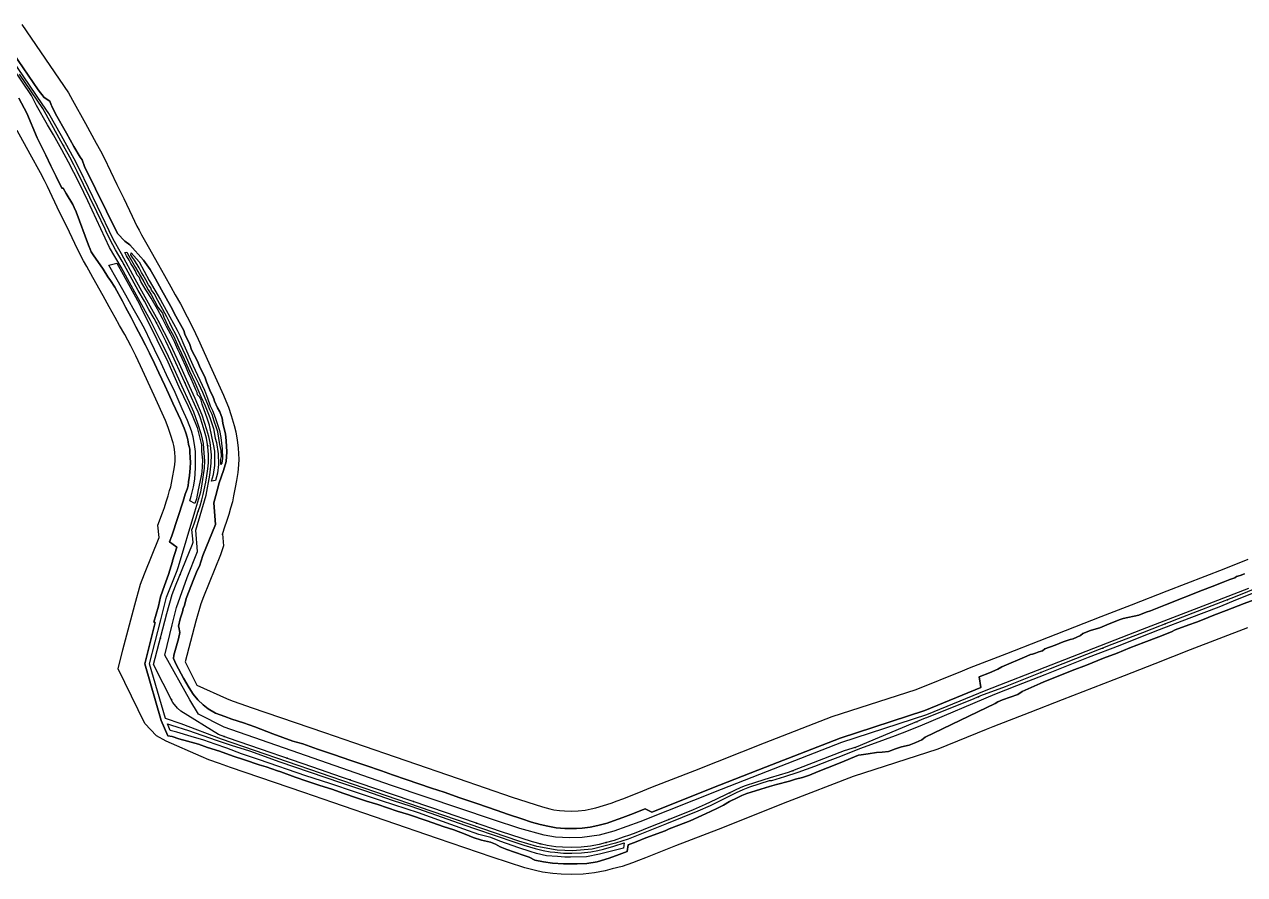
# Model space of a CAD drawing. Header units: inches. Extents: x 91426 to 118597, y 433843 to 446922.
# Drawn here: x 95385 to 97213, y 435421 to 436695 of the extents above; entities that cross this region are included whole.
import ezdxf

# ---------------------------------------------------------------- set-up
doc = ezdxf.new("R2010")
doc.units = ezdxf.units.IN
doc.header["$MEASUREMENT"] = 0
for name, color, linetype, true_color in [('As_waterkering_PWK', 7, 'Continuous', 0x8b0648), ('Beschermingszone_PWK', 7, 'Continuous', 0xde06d3), ('Kernzone_PWK', 7, 'Continuous', 0x33065f), ('Kruinlijnen_PWK', 7, 'Continuous', 0xda0676), ('Leggerbermen_PWK', 7, 'Continuous', 0xd60719), ('Referentiepunten_PWK', 7, 'Continuous', 0x7e0730)]:
    doc.layers.add(name, color=color, linetype=linetype, true_color=true_color)

msp = doc.modelspace()

# ---------------------------------------------------------------- linework, layer by layer
at = {"layer": 'As_waterkering_PWK'}
for points in [[(95506.642, 436385.5329), (95505.4088, 436388.1291), (95492.9734, 436414.0584), (95482.39, 436435.3574), (95463.8692, 436474.5158), (95458.7098, 436484.1731), (95452.6244, 436495.8148), (95436.8816, 436524.5221), (95417.3024, 436559.7118), (95412.4076, 436568.7076), (95377.3374, 436620.0747)], [(95635.9145, 435938.6884), (95638.7591, 435946.2741), (95641.8018, 435955.2699), (95644.5799, 435964.0012), (95647.7549, 435973.6585), (95650.2685, 435982.3898), (95652.5175, 435990.195), (95653.9727, 435997.3388), (95656.3539, 436009.1128), (95657.9414, 436018.5055), (95659.5289, 436028.9565), (95660.3227, 436037.8201), (95660.5873, 436043.3764), (95660.3227, 436049.1972), (95659.9258, 436057.0024), (95658.9998, 436065.4691), (95657.4123, 436074.5973), (95655.5602, 436081.6087), (95651.3268, 436095.2348), (95647.8872, 436106.0827), (95644.8445, 436113.888), (95641.6695, 436121.2963), (95624.4716, 436159.2641), (95603.9663, 436204.3756), (95596.4257, 436220.383), (95588.3559, 436236.1257), (95578.8309, 436254.2497), (95571.0256, 436267.7435), (95564.5433, 436279.9143), (95555.2829, 436296.3185), (95546.1547, 436312.4582), (95530.9412, 436340.1072), (95521.2839, 436357.1728), (95516.9182, 436364.5812), (95512.9495, 436372.2541), (95506.642, 436385.5329)], [(95577.977, 435735.693), (95580.6829, 435745.3226), (95598.1455, 435812.2624), (95606.083, 435840.4405), (95610.9778, 435853.5374), (95636.2456, 435915.8469), (95637.3039, 435919.0219), (95635.5841, 435937.8074), (95635.9145, 435938.6884)], [(97235.7873, 435852.0822), (97198.8778, 435837.2655), (97113.285, 435804.3248), (97059.9713, 435783.2904), (97014.1983, 435765.5633), (96921.3294, 435729.3153), (96854.188, 435702.293), (96817.3479, 435688.7017), (96807.0291, 435684.4684), (96736.253, 435655.761), (96734.085, 435655.0648), (96630.898, 435611.9505), (96612.9587, 435606.1897), (96528.876, 435573.7957), (96502.0207, 435565.7259), (96479.7957, 435558.8467), (96464.3175, 435553.9519), (96457.8352, 435551.5707), (96438.256, 435541.9134), (96420.3966, 435533.1821), (96404.5216, 435525.7738), (96386.7945, 435517.8362), (96345.6221, 435501.5274), (96322.7936, 435492.5543), (96300.8423, 435483.6408), (96291.147, 435480.1397), (96281.961, 435476.8114), (96268.2032, 435472.0439), (96254.9293, 435468.5222), (96245.8379, 435466.0427), (96232.8376, 435463.6662), (96218.6773, 435462.0003), (96204.5659, 435461.4415), (96191.0973, 435461.9912), (96180.6887, 435462.6851), (96168.1079, 435464.5024), (96159.5339, 435466.3296), (96145.693, 435469.8926), (96098.0987, 435485.3575), (96016.9358, 435513.4268), (95859.7741, 435567.137), (95816.5147, 435582.086), (95706.5525, 435619.6664), (95690.3223, 435625.3868), (95675.6035, 435630.9075), (95619.1799, 435665.9475), (95613.9554, 435670.1982), (95607.0763, 435678.5326), (95577.977, 435735.693)]]:
    msp.add_lwpolyline(points, dxfattribs=at)
at = {"layer": 'Beschermingszone_PWK'}
for points in [[(95380.8117, 436694.7937), (95450.8509, 436592.2077), (95456.7286, 436581.4056), (95476.2718, 436546.2806), (95492.2966, 436517.0588), (95498.4961, 436505.1991), (95504.0783, 436494.7503), (95522.8831, 436454.9915), (95533.4124, 436433.8013), (95546.0202, 436407.5127), (95553.2697, 436392.2506), (95556.3177, 436386.3578), (95560.2535, 436379.6789), (95570.2374, 436362.036), (95585.4536, 436334.3823), (95594.4611, 436318.456), (95604.0017, 436301.5555), (95610.3731, 436289.593), (95618.2404, 436275.9917), (95628.2965, 436256.8573), (95636.8142, 436240.2408), (95644.8061, 436223.2756), (95665.4503, 436177.8583), (95682.85, 436139.445), (95686.5002, 436130.928), (95690.3427, 436121.0711), (95694.2618, 436108.7109), (95698.8209, 436094.0363), (95701.4148, 436084.2165), (95703.5782, 436071.7769), (95704.8013, 436060.5944), (95705.2708, 436051.3615), (95705.6359, 436043.3277), (95705.2271, 436034.7417), (95704.2262, 436023.5656), (95702.3747, 436011.3764), (95700.6042, 436000.9007), (95698.0734, 435988.3874), (95696.2543, 435979.4573), (95693.5108, 435969.9357), (95690.7663, 435960.4022), (95687.3962, 435950.1516), (95684.56, 435941.2376), (95681.3867, 435931.8559), (95680.8939, 435930.4735), (95681.3358, 435931.6519), (95682.976, 435913.7358), (95678.4843, 435900.2607), (95652.9127, 435837.202), (95648.8901, 435826.4388), (95641.5781, 435800.4812), (95625.6748, 435739.5186), (95642.9068, 435704.6593), (95687.3794, 435684.9978), (95695.9196, 435681.3539), (95708.7128, 435676.691), (95724.4236, 435671.1536), (95834.2274, 435633.6274), (95877.4867, 435618.6784), (96034.6547, 435564.9661), (96115.4278, 435537.0316), (96160.9221, 435522.2491), (96172.0126, 435519.3941), (96177.694, 435518.1833), (96186.4055, 435516.925), (96194.0218, 435516.4173), (96204.5989, 435515.9855), (96214.4086, 435516.374), (96224.7454, 435517.5901), (96233.7459, 435519.2354), (96240.7713, 435521.1514), (96252.2709, 435524.2023), (96263.7549, 435528.1819), (96272.609, 435531.3899), (96281.3273, 435534.5382), (96302.5723, 435543.1649), (96325.7336, 435552.2688), (96389.3417, 435577.1302), (96493.3589, 435618.1548), (96594.7338, 435657.5784), (96720.8952, 435698.0926), (96790.0321, 435726.135), (96800.6825, 435730.5044), (96856.6616, 435752.178), (96904.891, 435771.2055), (96997.8915, 435807.5048), (97043.5877, 435825.2022), (97096.9456, 435846.2541), (97182.4135, 435879.1467), (97218.2613, 435893.5372)], [(97212.911, 435871.6145), (97212.5539, 435871.4128), (97206.3319, 435868.9728), (97201.0007, 435867.3878), (97198.0516, 435865.5622), (97190.9846, 435862.8346), (97180.5349, 435858.9986), (97164.3357, 435852.7579), (97149.6273, 435846.9276), (97094.3314, 435824.968), (97071.7692, 435816.048), (97065.626, 435814.1783), (97054.5959, 435809.5068), (97030.9305, 435804.6422), (97026.4529, 435803.0534), (97009.8993, 435796.7791), (96996.1385, 435790.8816), (96993.8713, 435790.1656), (96981.8024, 435786.4108), (96970.3216, 435781.9057), (96967.242, 435779.094), (96955.8441, 435774.365), (96951.6685, 435773.0996), (96941.2812, 435769.7271), (96928.8854, 435764.7955), (96913.4423, 435759.0914), (96910.2224, 435756.3866), (96904.4428, 435754.5371), (96899.4466, 435752.6964), (96895.1542, 435751.3849), (96892.1802, 435750.9153), (96886.6513, 435748.0344), (96849.376, 435732.0555), (96843.1133, 435728.906), (96830.485, 435723.3079), (96815.3702, 435717.3285), (96817.4279, 435701.0124), (96733.7417, 435666.9917), (96606.6533, 435625.3341), (96495.2171, 435581.7402), (96426.2761, 435554.8784), (96324.9017, 435514.6139), (96314.4877, 435519.3428), (96293.3857, 435510.902), (96281.2803, 435506.4282), (96267.3522, 435501.3037), (96257.8133, 435498.21), (96243.8824, 435494.6948), (96232.3951, 435492.1133), (96220.5543, 435490.5689), (96211.9239, 435489.8074), (96204.3389, 435489.936), (96194.3521, 435489.936), (96181.1716, 435491.2156), (96168.9891, 435493.4188), (96157.4292, 435495.7568), (96144.6271, 435499.2483), (96129.6966, 435504.2252), (96110.0053, 435510.9651), (96091.479, 435517.317), (96063.8414, 435526.7058), (96037.2607, 435535.9628), (96013.4214, 435544.174), (95994.5051, 435550.5236), (95975.7293, 435557.0025), (95956.6635, 435563.4902), (95935.9134, 435570.4951), (95919.6523, 435576.1799), (95896.0823, 435584.2572), (95873.4586, 435591.9307), (95847.5169, 435600.7986), (95823.7412, 435608.7238), (95801.5713, 435616.689), (95786.8911, 435621.0534), (95757.0324, 435631.8394), (95729.7765, 435642.1595), (95712.6788, 435648.3041), (95695.1432, 435653.578), (95684.7508, 435657.605), (95670.9295, 435663.0302), (95660.089, 435669.1358), (95652.2367, 435675.4924), (95644.3705, 435682.9779), (95637.2517, 435691.3455), (95631.3993, 435700.8874), (95623.0033, 435715.318), (95611.9784, 435735.793), (95607.7621, 435744.4535), (95608.3494, 435749.7389), (95615.2782, 435773.9247), (95617.5436, 435783.5901), (95615.8322, 435791.7636), (95615.5546, 435793.0892), (95617.8013, 435804.1497), (95621.3757, 435814.4757), (95622.4004, 435819.5995), (95624.2173, 435823.882), (95626.7442, 435834.5218), (95638.3917, 435863.8369), (95643.3342, 435876.5832), (95646.7202, 435883.2198), (95649.2202, 435891.2751), (95651.7963, 435899.2611), (95670.8132, 435945.3002), (95668.278, 435978.1239), (95671.4796, 435989.0834), (95676.4333, 436007.8281), (95682.7545, 436026.1581), (95686.6781, 436039.7613), (95688.0223, 436054.1777), (95687.1105, 436070.7724), (95685.8109, 436081.1693), (95683.2444, 436090.6675), (95681.7544, 436097.1242), (95681.0627, 436104.7322), (95677.5057, 436114.2178), (95673.9796, 436120.3206), (95669.5134, 436130.1213), (95668.6614, 436133.6226), (95666.6583, 436138.7072), (95663.3129, 436144.1985), (95657.4226, 436159.3082), (95654.8307, 436166.8112), (95648.0125, 436180.3139), (95643.9312, 436190.0838), (95639.2962, 436198.7414), (95635.0765, 436207.1806), (95632.445, 436215.0754), (95624.8931, 436230.8817), (95623.2637, 436236.313), (95611.584, 436257.5162), (95604.1518, 436272.2034), (95589.8443, 436296.9326), (95581.0375, 436313.6655), (95573.0989, 436327.7384), (95562.9011, 436341.7604), (95542.4567, 436364.5568), (95535.0116, 436370.052), (95524.2205, 436381.6542), (95474.4455, 436481.7282), (95471.3035, 436491.6731), (95468.3074, 436495.9305), (95458.7776, 436511.9877), (95447.687, 436531.6601), (95430.9667, 436561.0195), (95425.6482, 436572.0819), (95424.5456, 436574.3902), (95422.7962, 436579.5985), (95414.2541, 436585.1003), (95405.3546, 436596.7734), (95360.2159, 436662.8873)], [(95376.0283, 436584.1028), (95388.0688, 436561.9815), (95403.9043, 436524.7681), (95408.713, 436515.017), (95416.513, 436498.6237), (95424.0644, 436483.1236), (95432.0172, 436466.8203), (95440.6948, 436449.6229), (95442.8004, 436449.6229), (95447.2305, 436441.5682), (95456.9128, 436425.0822), (95458.9451, 436420.5093), (95462.1806, 436413.7795), (95480.4945, 436363.9115), (95483.0029, 436357.9753), (95484.8597, 436354.1189), (95487.4527, 436349.6532), (95502.6774, 436328.2063), (95509.5802, 436316.5247), (95513.7164, 436310.9206), (95519.8807, 436301.0321), (95531.3135, 436279.8747), (95536.0821, 436270.9999), (95544.5409, 436255.5362), (95551.786, 436241.8365), (95559.5795, 436226.6457), (95566.0652, 436214.0712), (95572.1164, 436202.3635), (95579.49, 436186.958), (95586.2134, 436172.8521), (95594.9412, 436153.5451), (95600.6267, 436141.5131), (95606.9798, 436127.3509), (95610.9736, 436118.964), (95619.1263, 436101.8696), (95621.1803, 436096.9911), (95624.0404, 436089.8412), (95626.4847, 436083.0227), (95628.5182, 436076.4139), (95629.4511, 436072.4489), (95629.7123, 436069.1843), (95630.4959, 436065.5793), (95631.5625, 436062.2466), (95632.4638, 436058.3032), (95632.5833, 436054.119), (95632.9835, 436045.5824), (95633.3659, 436038.8268), (95632.8579, 436029.6831), (95631.8157, 436018.87), (95630.6418, 436009.3489), (95629.7699, 436003.6187), (95628.3335, 435998.352), (95625.4531, 435991.151), (95622.2184, 435980.6379), (95614.5636, 435955.826), (95605.4748, 435928.6913), (95602.1008, 435919.413), (95613.1334, 435911.2946), (95606.5371, 435890.9708), (95606.6742, 435890.0106), (95600.5748, 435870.343), (95594.3697, 435854.2362), (95588.722, 435836.8897), (95585.2521, 435823.2769), (95578.7098, 435799.2341), (95580.635, 435798.6263), (95564.9352, 435736.6903), (95589.7256, 435651.5626), (95599.3493, 435628.8021), (95605.9786, 435627.6881), (95616.1401, 435624.4724), (95629.1979, 435620.6084), (95645.4923, 435616.1406), (95659.1492, 435611.4132), (95676.8716, 435605.7261), (95697.3283, 435598.5992), (95714.3106, 435592.7616), (95736.3847, 435585.5808), (95746.7399, 435582.5661), (95763.6168, 435576.3203), (95768.7512, 435575.0038), (95790.3926, 435566.7407), (95807.8195, 435560.7543), (95827.2086, 435554.247), (95845.1577, 435548.704), (95862.9744, 435542.3691), (95882.3362, 435536.0036), (95897.0895, 435531.0859), (95913.9969, 435526.0665), (95943.0789, 435516.0199), (95959.9161, 435510.8495), (95987.9788, 435501.627), (96011.7987, 435493.0254), (96028.0415, 435487.7431), (96044.794, 435481.461), (96057.1275, 435476.3666), (96069.5565, 435472.6789), (96082.9578, 435469.5563), (96090.2666, 435466.6328), (96097.4852, 435462.6953), (96107.3779, 435458.4359), (96118.7972, 435454.4056), (96133.4024, 435449.3602), (96141.0974, 435446.8372), (96149.3115, 435442.4564), (96162.391, 435439.8974), (96175.6766, 435438.2706), (96192.5172, 435437.1928), (96212.6124, 435437.1928), (96227.438, 435437.7368), (96242.6111, 435440.2197), (96260.9057, 435445.6404), (96275.5179, 435450.8685), (96287.8723, 435455.6573), (96289.2047, 435465.4061), (96301.4, 435470.0838), (96315.7932, 435475.8938), (96344.4924, 435486.5232), (96350.4755, 435489.3153), (96375.7101, 435499.0411), (96382.0569, 435501.4719), (96399.5551, 435509.3527), (96412.8519, 435515.6022), (96422.934, 435520.5106), (96432.0926, 435524.9551), (96441.2767, 435530.2793), (96452.3373, 435536.0048), (96459.6177, 435539.4534), (96466.9803, 435542.2461), (96480.0142, 435546.417), (96487.8194, 435548.666), (96501.0047, 435552.8852), (96511.7506, 435555.7682), (96531.1774, 435561.0907), (96540.2224, 435563.9746), (96550.3366, 435566.3701), (96561.0093, 435570.0645), (96573.9247, 435575.2573), (96587.9521, 435580.6829), (96606.6541, 435588.2433), (96634.4782, 435599.685), (96638.3757, 435600.3728), (96649.0549, 435601.9549), (96661.1085, 435603.899), (96669.5962, 435604.2908), (96679.5183, 435605.4412), (96690.0574, 435609.4627), (96698.8307, 435612.3871), (96710.4724, 435614.9295), (96720.414, 435618.8502), (96729.1075, 435623.0568), (96734.3988, 435626.6283), (96839.3917, 435677.4058), (96843.3448, 435679.9562), (96850.0728, 435682.6473), (96873.2552, 435690.7815), (96879.7509, 435695.3827), (96906.6965, 435707.0242), (96911.9235, 435709.7684), (96936.2761, 435719.4571), (96954.7713, 435726.723), (96976.0721, 435734.9258), (97001.6136, 435744.9836), (97021.9907, 435752.9227), (97041.0336, 435760.4606), (97061.925, 435768.5262), (97084.2652, 435777.2507), (97103.527, 435784.5245), (97109.0798, 435787.6975), (97129.4194, 435795.341), (97140.791, 435799.3079), (97149.7752, 435802.6602), (97166.9841, 435809.6762), (97185.4615, 435816.6711), (97212.1805, 435826.9884), (97232.63, 435834.6901)], [(97217.1715, 435790.7309), (97131.4398, 435757.7368), (97078.1754, 435736.7218), (97032.3169, 435718.9616), (96939.5942, 435682.7707), (96891.2442, 435663.6956), (96835.8651, 435642.2543), (96825.9148, 435638.1721), (96753.3171, 435608.726), (96626.5019, 435568.0018), (96528.0029, 435529.6966), (96424.061, 435488.7018), (96360.4016, 435463.8203), (96337.8205, 435454.9445), (96315.3443, 435445.8178), (96304.9229, 435442.0545), (96295.4903, 435438.6369), (96280.0428, 435433.2838), (96265.4503, 435429.4124), (96254.8237, 435426.5142), (96238.8509, 435423.5944), (96221.8494, 435421.5942), (96204.5414, 435420.9088), (96188.9241, 435421.5462), (96176.4404, 435422.3785), (96160.9843, 435424.611), (96150.2608, 435426.8964), (96134.376, 435430.9855), (96085.2212, 435446.9574), (96003.7686, 435475.127), (95846.6115, 435528.8355), (95803.352, 435543.7845), (95693.272, 435581.4051), (95676.6559, 435587.2616), (95660.9873, 435592.9726), (95649.5302, 435597.861), (95597.0235, 435621.0745), (95582.7012, 435628.9176), (95565.251, 435647.3746), (95524.8335, 435729.1366), (95532.2926, 435757.9073), (95549.887, 435825.3526), (95558.5195, 435855.998), (95564.3834, 435871.688), (95586.4471, 435926.0964), (95584.7489, 435944.6468), (95591.6563, 435963.0667), (95594.2928, 435970.8614), (95597.0063, 435979.3897), (95599.9646, 435988.3878), (95602.2215, 435996.2277), (95603.921, 436002.1258), (95604.9719, 436007.2847), (95607.187, 436018.2372), (95608.5711, 436026.4267), (95609.8653, 436034.9465), (95610.4289, 436041.2406), (95610.5332, 436043.4304), (95610.3804, 436046.7925), (95610.0641, 436053.0114), (95609.4682, 436058.4604), (95608.5205, 436063.9092), (95607.4927, 436067.8003), (95603.6213, 436080.2613), (95600.7145, 436089.429), (95598.5605, 436094.9546), (95595.9134, 436101.1311), (95578.9397, 436138.6038), (95558.5888, 436183.3757), (95551.5495, 436198.3188), (95543.9774, 436213.0906), (95535.0424, 436230.0919), (95527.3063, 436243.4662), (95520.7007, 436255.8686), (95511.7515, 436271.7214), (95502.4893, 436288.098), (95487.2786, 436315.7418), (95477.9843, 436332.166), (95473.141, 436340.3849), (95468.1492, 436350.0357), (95460.2851, 436366.5918), (95448.0411, 436392.1218), (95437.3977, 436413.5416), (95419.1924, 436452.0329), (95414.5028, 436460.8109), (95408.544, 436472.2103), (95393.1147, 436500.3461), (95373.4955, 436535.6075)]]:
    msp.add_lwpolyline(points, dxfattribs=at)
at = {"layer": 'Kernzone_PWK'}
for points in [[(95360.2159, 436662.8873), (95405.3546, 436596.7734), (95414.2541, 436585.1003), (95422.7962, 436579.5985), (95424.5456, 436574.3902), (95425.6482, 436572.0819), (95430.9667, 436561.0195), (95447.687, 436531.6601), (95458.7776, 436511.9877), (95468.3074, 436495.9305), (95471.3035, 436491.6731), (95474.4455, 436481.7282), (95524.2205, 436381.6542), (95535.0116, 436370.052), (95542.4567, 436364.5568), (95562.9011, 436341.7604), (95573.0989, 436327.7384), (95581.0375, 436313.6655), (95589.8443, 436296.9326), (95604.1518, 436272.2034), (95611.584, 436257.5162), (95623.2637, 436236.313), (95624.8931, 436230.8817), (95632.445, 436215.0754), (95635.0765, 436207.1806), (95639.2962, 436198.7414), (95643.9312, 436190.0838), (95648.0125, 436180.3139), (95654.8307, 436166.8112), (95657.4226, 436159.3082), (95663.3129, 436144.1985), (95666.6583, 436138.7072), (95668.6614, 436133.6226), (95669.5134, 436130.1213), (95673.9796, 436120.3206), (95677.5057, 436114.2178), (95681.0627, 436104.7322), (95681.7544, 436097.1242), (95683.2444, 436090.6675), (95685.8109, 436081.1693), (95687.1105, 436070.7724), (95688.0223, 436054.1777), (95686.6781, 436039.7613), (95682.7545, 436026.1581), (95676.4333, 436007.8281), (95671.4796, 435989.0834), (95668.278, 435978.1239), (95670.8132, 435945.3002), (95651.7963, 435899.2611), (95649.2202, 435891.2751), (95646.7202, 435883.2198), (95643.3342, 435876.5832), (95638.3917, 435863.8369), (95626.7442, 435834.5218), (95624.2173, 435823.882), (95622.4004, 435819.5995), (95621.3757, 435814.4757), (95617.8013, 435804.1497), (95615.5546, 435793.0892), (95615.8322, 435791.7636), (95617.5436, 435783.5901), (95615.2782, 435773.9247), (95608.3494, 435749.7389), (95607.7621, 435744.4535), (95611.9784, 435735.793), (95623.0033, 435715.318), (95631.3993, 435700.8874), (95637.2517, 435691.3455), (95644.3705, 435682.9779), (95652.2367, 435675.4924), (95660.089, 435669.1358), (95670.9295, 435663.0302), (95684.7508, 435657.605), (95695.1432, 435653.578), (95712.6788, 435648.3041), (95729.7765, 435642.1595), (95757.0324, 435631.8394), (95786.8911, 435621.0534), (95801.5713, 435616.689), (95823.7412, 435608.7238), (95847.5169, 435600.7986), (95873.4586, 435591.9307), (95896.0823, 435584.2572), (95919.6523, 435576.1799), (95935.9134, 435570.4951), (95956.6635, 435563.4902), (95975.7293, 435557.0025), (95994.5051, 435550.5236), (96013.4214, 435544.174), (96037.2607, 435535.9628), (96063.8414, 435526.7058), (96091.479, 435517.317), (96110.0053, 435510.9651), (96129.6966, 435504.2252), (96144.6271, 435499.2483), (96157.4292, 435495.7568), (96168.9891, 435493.4188), (96181.1716, 435491.2156), (96194.3521, 435489.936), (96204.3389, 435489.936), (96211.9239, 435489.8074), (96220.5543, 435490.5689), (96232.3951, 435492.1133), (96243.8824, 435494.6948), (96257.8133, 435498.21), (96267.3522, 435501.3037), (96281.2803, 435506.4282), (96293.3857, 435510.902), (96314.4877, 435519.3428), (96324.9017, 435514.6139), (96426.2761, 435554.8784), (96495.2171, 435581.7402), (96606.6533, 435625.3341), (96733.7417, 435666.9917), (96817.4279, 435701.0124), (96815.3702, 435717.3285), (96830.485, 435723.3079), (96843.1133, 435728.906), (96849.376, 435732.0555), (96886.6513, 435748.0344), (96892.1802, 435750.9153), (96895.1542, 435751.3849), (96899.4466, 435752.6964), (96904.4428, 435754.5371), (96910.2224, 435756.3866), (96913.4423, 435759.0914), (96928.8854, 435764.7955), (96941.2812, 435769.7271), (96951.6685, 435773.0996), (96955.8441, 435774.365), (96967.242, 435779.094), (96970.3216, 435781.9057), (96981.8024, 435786.4108), (96993.8713, 435790.1656), (96996.1385, 435790.8816), (97009.8993, 435796.7791), (97026.4529, 435803.0534), (97030.9305, 435804.6422), (97054.5959, 435809.5068), (97065.626, 435814.1783), (97071.7692, 435816.048), (97094.3314, 435824.968), (97149.6273, 435846.9276), (97164.3357, 435852.7579), (97180.5349, 435858.9986), (97190.9846, 435862.8346), (97198.0516, 435865.5622), (97201.0007, 435867.3878), (97206.3319, 435868.9728), (97212.5539, 435871.4128), (97212.911, 435871.6145)], [(97232.63, 435834.6901), (97212.1805, 435826.9884), (97185.4615, 435816.6711), (97166.9841, 435809.6762), (97149.7752, 435802.6602), (97140.791, 435799.3079), (97129.4194, 435795.341), (97109.0798, 435787.6975), (97103.527, 435784.5245), (97084.2652, 435777.2507), (97061.925, 435768.5262), (97041.0336, 435760.4606), (97021.9907, 435752.9227), (97001.6136, 435744.9836), (96976.0721, 435734.9258), (96954.7713, 435726.723), (96936.2761, 435719.4571), (96911.9235, 435709.7684), (96906.6965, 435707.0242), (96879.7509, 435695.3827), (96873.2552, 435690.7815), (96850.0728, 435682.6473), (96843.3448, 435679.9562), (96839.3917, 435677.4058), (96734.3988, 435626.6283), (96729.1075, 435623.0568), (96720.414, 435618.8502), (96710.4724, 435614.9295), (96698.8307, 435612.3871), (96690.0574, 435609.4627), (96679.5183, 435605.4412), (96669.5962, 435604.2908), (96661.1085, 435603.899), (96649.0549, 435601.9549), (96638.3757, 435600.3728), (96634.4782, 435599.685), (96606.6541, 435588.2433), (96587.9521, 435580.6829), (96573.9247, 435575.2573), (96561.0093, 435570.0645), (96550.3366, 435566.3701), (96540.2224, 435563.9746), (96531.1774, 435561.0907), (96511.7506, 435555.7682), (96501.0047, 435552.8852), (96487.8194, 435548.666), (96480.0142, 435546.417), (96466.9803, 435542.2461), (96459.6177, 435539.4534), (96452.3373, 435536.0048), (96441.2767, 435530.2793), (96432.0926, 435524.9551), (96422.934, 435520.5106), (96412.8519, 435515.6022), (96399.5551, 435509.3527), (96382.0569, 435501.4719), (96375.7101, 435499.0411), (96350.4755, 435489.3153), (96344.4924, 435486.5232), (96315.7932, 435475.8938), (96301.4, 435470.0838), (96289.2047, 435465.4061), (96287.8723, 435455.6573), (96275.5179, 435450.8685), (96260.9057, 435445.6404), (96242.6111, 435440.2197), (96227.438, 435437.7368), (96212.6124, 435437.1928), (96192.5172, 435437.1928), (96175.6766, 435438.2706), (96162.391, 435439.8974), (96149.3115, 435442.4564), (96141.0974, 435446.8372), (96133.4024, 435449.3602), (96118.7972, 435454.4056), (96107.3779, 435458.4359), (96097.4852, 435462.6953), (96090.2666, 435466.6328), (96082.9578, 435469.5563), (96069.5565, 435472.6789), (96057.1275, 435476.3666), (96044.794, 435481.461), (96028.0415, 435487.7431), (96011.7987, 435493.0254), (95987.9788, 435501.627), (95959.9161, 435510.8495), (95943.0789, 435516.0199), (95913.9969, 435526.0665), (95897.0895, 435531.0859), (95882.3362, 435536.0036), (95862.9744, 435542.3691), (95845.1577, 435548.704), (95827.2086, 435554.247), (95807.8195, 435560.7543), (95790.3926, 435566.7407), (95768.7512, 435575.0038), (95763.6168, 435576.3203), (95746.7399, 435582.5661), (95736.3847, 435585.5808), (95714.3106, 435592.7616), (95697.3283, 435598.5992), (95676.8716, 435605.7261), (95659.1492, 435611.4132), (95645.4923, 435616.1406), (95629.1979, 435620.6084), (95616.1401, 435624.4724), (95605.9786, 435627.6881), (95599.3493, 435628.8021), (95589.7256, 435651.5626), (95564.9352, 435736.6903), (95580.635, 435798.6263), (95578.7098, 435799.2341), (95585.2521, 435823.2769), (95588.722, 435836.8897), (95594.3697, 435854.2362), (95600.5748, 435870.343), (95606.6742, 435890.0106), (95606.5371, 435890.9708), (95613.1334, 435911.2946), (95602.1008, 435919.413), (95605.4748, 435928.6913), (95614.5636, 435955.826), (95622.2184, 435980.6379), (95625.4531, 435991.151), (95628.3335, 435998.352), (95629.7699, 436003.6187), (95630.6418, 436009.3489), (95631.8157, 436018.87), (95632.8579, 436029.6831), (95633.3659, 436038.8268), (95632.9835, 436045.5824), (95632.5833, 436054.119), (95632.4638, 436058.3032), (95631.5625, 436062.2466), (95630.4959, 436065.5793), (95629.7123, 436069.1843), (95629.4511, 436072.4489), (95628.5182, 436076.4139), (95626.4847, 436083.0227), (95624.0404, 436089.8412), (95621.1803, 436096.9911), (95619.1263, 436101.8696), (95610.9736, 436118.964), (95606.9798, 436127.3509), (95600.6267, 436141.5131), (95594.9412, 436153.5451), (95586.2134, 436172.8521), (95579.49, 436186.958), (95572.1164, 436202.3635), (95566.0652, 436214.0712), (95559.5795, 436226.6457), (95551.786, 436241.8365), (95544.5409, 436255.5362), (95536.0821, 436270.9999), (95531.3135, 436279.8747), (95519.8807, 436301.0321), (95513.7164, 436310.9206), (95509.5802, 436316.5247), (95502.6774, 436328.2063), (95487.4527, 436349.6532), (95484.8597, 436354.1189), (95483.0029, 436357.9753), (95480.4945, 436363.9115), (95462.1806, 436413.7795), (95458.9451, 436420.5093), (95456.9128, 436425.0822), (95447.2305, 436441.5682), (95442.8004, 436449.6229), (95440.6948, 436449.6229), (95432.0172, 436466.8203), (95424.0644, 436483.1236), (95416.513, 436498.6237), (95408.713, 436515.017), (95403.9043, 436524.7681), (95388.0688, 436561.9815), (95376.0283, 436584.1028)]]:
    msp.add_lwpolyline(points, dxfattribs=at)
at = {"layer": 'Kruinlijnen_PWK'}
for points in [[(97238.3108, 435847.6516), (97201.9305, 435832.9672), (97174.0765, 435821.8337), (97129.3618, 435804.5035), (97084.8522, 435787.8557), (97054.2927, 435775.8171), (97025.7773, 435764.1545), (96978.3572, 435746.1837), (96913.726, 435720.3658), (96870.9361, 435703.5857), (96838.1277, 435690.6211), (96729.7806, 435644.9804), (96706.2327, 435635.4554), (96689.2993, 435628.7085), (96659.5336, 435617.8606), (96635.6484, 435609.2406), (96607.2056, 435597.8635), (96591.4629, 435591.9104), (96568.4441, 435582.6499), (96543.3086, 435573.6541), (96523.5971, 435567.4364), (96503.8856, 435561.3509), (96500.3137, 435561.2186), (96471.2095, 435551.9582), (96460.8907, 435547.9894), (96450.8365, 435543.6238), (96438.1365, 435537.1415), (96427.024, 435531.1884), (96412.2073, 435524.0446), (96393.6864, 435515.7102), (96346.8551, 435496.9248), (96319.0738, 435485.9445), (96289.0435, 435474.1705), (96270.258, 435467.9528), (96235.2007, 435458.8247), (96205.6996, 435456.4434), (96182.8131, 435457.634), (96152.5182, 435463.058), (96125.1839, 435470.8657), (95976.3375, 435522.1536), (95680.1037, 435623.925), (95619.2781, 435646.9623), (95596.0731, 435654.8018), (95572.1889, 435736.8177), (95588.8577, 435802.5668), (95597.589, 435836.5658), (95613.3317, 435876.6502), (95615.713, 435882.7357), (95639.7901, 435964.4921), (95648.9182, 435994.3901), (95650.3734, 436002.7244), (95654.6068, 436030.1089), (95655.0037, 436040.6922), (95654.0776, 436052.2016), (95652.7547, 436067.0183), (95649.8443, 436079.5861), (95644.5526, 436097.0486), (95638.4672, 436113.8497), (95631.7203, 436128.2695), (95620.3432, 436153.405), (95608.9661, 436178.6727), (95597.7213, 436203.6759), (95587.9978, 436222.2794), (95573.4457, 436251.1191), (95555.7186, 436283.5306), (95539.0498, 436313.4286), (95529.3925, 436331.1557), (95512.1945, 436360.6568), (95479.5352, 436430.3022), (95467.6614, 436455.3383), (95458.457, 436472.7347), (95450.5411, 436488.3822), (95440.5083, 436506.6991), (95427.9902, 436529.25), (95419.4301, 436544.2533), (95402.678, 436573.3393), (95395.1631, 436588.1304), (95352.566, 436651.0365)], [(97218.8862, 435849.4608), (97150.359, 435823.1347), (97059.4744, 435787.945), (96922.6846, 435734.4991), (96825.3177, 435696.6636), (96736.1529, 435660.4156), (96609.0204, 435618.7436), (96497.7629, 435575.2196), (96428.8388, 435548.3643), (96306.601, 435499.8132), (96267.8395, 435486.0548), (96246.0113, 435480.1017), (96220.0821, 435476.3975), (96201.2967, 435476.1329), (96180.1299, 435477.059), (96163.3289, 435479.8371), (96126.8163, 435490.0236), (96087.5256, 435502.9882), (95934.5961, 435554.1852), (95795.8219, 435602.8686), (95684.0352, 435641.7624), (95645.516, 435661.12), (95632.4191, 435682.5513), (95594.9804, 435749.6233), (95605.8795, 435794.9797), (95612.4941, 435821.3058), (95617.7858, 435836.784), (95628.5014, 435866.1528), (95644.1118, 435904.9143), (95641.2014, 435937.0612), (95656.8119, 435989.4488), (95662.5004, 436019.2145), (95664.5072, 436037.3338), (95665.014, 436050.0385), (95662.7874, 436068.1578), (95660.7806, 436077.2907), (95658.1348, 436087.4772), (95651.1233, 436109.4376), (95640.5624, 436134.1715), (95631.941, 436152.9617), (95616.992, 436186.0347), (95603.3659, 436215.1389), (95584.8451, 436251.1223), (95570.4252, 436277.3161), (95550.7137, 436312.9026), (95530.0111, 436351.2764), (95517.5015, 436373.2444), (95494.3131, 436422.0621), (95466.973, 436477.8707), (95458.9202, 436493.153), (95440.3085, 436527.6305), (95421.0865, 436561.1927), (95411.0916, 436575.9558), (95356.0968, 436656.5061)]]:
    msp.add_lwpolyline(points, dxfattribs=at)
at = {"layer": 'Leggerbermen_PWK'}
for points in [[(95650.8766, 436125.9654), (95649.2891, 436131.9185), (95647.1724, 436136.5487), (95644.1297, 436139.9883), (95643.2036, 436143.2956), (95641.3515, 436147.3967), (95637.912, 436155.5988), (95634.4724, 436163.9332), (95630.6359, 436172.3999), (95626.4026, 436182.1895), (95620.714, 436194.0957), (95617.2744, 436201.901), (95614.6286, 436207.5895), (95609.8661, 436218.0406), (95603.2515, 436231.4021), (95597.6952, 436241.9854), (95591.4775, 436254.024), (95584.0691, 436268.1792), (95574.6764, 436284.7157), (95569.3847, 436292.3886), (95566.6066, 436297.2834), (95559.066, 436309.7189), (95556.5524, 436315.9366), (95553.7743, 436319.2439), (95550.7316, 436325.9908), (95547.0274, 436332.0762), (95544.117, 436336.7064), (95541.6034, 436341.6012), (95537.7933, 436348.2198), (95535.0151, 436352.9823), (95538.1599, 436353.5589), (95540.8902, 436348.0772), (95550.9444, 436330.4824), (95558.0882, 436318.7084), (95563.3799, 436309.1834), (95569.9945, 436297.0126), (95574.4924, 436290.2657), (95584.6789, 436271.2156), (95591.4258, 436262.0875), (95593.6747, 436256.0021), (95599.6279, 436243.302), (95607.9622, 436228.2208), (95616.1643, 436210.0968), (95624.1019, 436193.2957), (95631.9071, 436175.304), (95639.8446, 436158.2383), (95648.9727, 436137.0716), (95655.1905, 436123.3133), (95662.5988, 436105.983), (95668.0228, 436089.1819), (95670.404, 436075.0267), (95672.2561, 436068.1475), (95674.7697, 436051.3464), (95675.1665, 436035.2068), (95673.9759, 436022.5068), (95671.0655, 436011.5266), (95664.8841, 436010.199), (95667.8099, 436020.3964), (95670.0589, 436033.8902), (95669.7943, 436055.4538), (95667.9422, 436066.0371), (95665.8255, 436074.9007), (95661.8568, 436094.4799), (95658.6818, 436103.4758)], [(95613.4985, 436236.6827), (95617.7319, 436227.4222), (95623.685, 436214.5899), (95637.1788, 436184.4273), (95654.2445, 436146.8564), (95659.007, 436134.8179), (95663.108, 436123.0439), (95666.283, 436116.4293), (95670.3841, 436105.7137), (95676.8664, 436086.399), (95679.1153, 436075.948), (95680.9674, 436058.6177), (95681.6289, 436044.4625), (95680.5705, 436037.1864), (95678.9224, 436035.4666), (95678.9224, 436037.3298), (95679.0547, 436043.1506), (95679.8485, 436047.384), (95679.187, 436056.2475), (95677.5995, 436065.3757), (95674.1599, 436084.2934), (95672.1756, 436090.2466), (95668.8683, 436100.1685), (95665.6933, 436110.3549), (95662.2537, 436117.1018), (95660.6609, 436122.5726), (95651.9349, 436143.031), (95646.1141, 436156.2602), (95637.6474, 436173.0613), (95631.1651, 436187.4811), (95625.8734, 436199.1228), (95618.0682, 436216.3208), (95611.5859, 436230.0791), (95606.1619, 436240.001), (95602.4577, 436247.8063), (95597.8275, 436256.5375), (95592.0067, 436267.65), (95584.7306, 436281.0115), (95579.1743, 436291.4626), (95574.941, 436296.622), (95574.0149, 436300.0616), (95570.7076, 436304.6918), (95566.342, 436312.2324), (95562.7701, 436319.1116), (95560.1243, 436323.0804), (95556.6847, 436329.9595), (95549.6732, 436341.3366), (95546.6305, 436345.7023), (95544.0718, 436349.4963), (95544.5099, 436352.7652), (95556.3484, 436338.812), (95571.562, 436311.163), (95588.4954, 436282.1911), (95597.0943, 436266.7129)], [(95556.4295, 436276.6273), (95561.192, 436266.5731), (95566.4837, 436256.2543), (95599.5567, 436189.05), (95616.0931, 436151.876), (95630.1161, 436122.9041), (95635.8046, 436109.5426), (95643.213, 436091.0217), (95646.6526, 436078.9831), (95649.6953, 436064.8279), (95650.0922, 436055.5675), (95651.2828, 436042.0737), (95650.2245, 436024.082), (95648.7693, 436015.8799), (95644.9328, 435997.4913), (95642.4192, 435984.1298), (95640.038, 435976.8538), (95632.6296, 435980.8225), (95634.4817, 435988.0986), (95638.1859, 436001.9892), (95639.7734, 436013.4986), (95640.8317, 436030.432), (95641.0963, 436041.2799), (95640.8317, 436055.0383), (95639.6411, 436065.3571), (95637.3921, 436076.7342), (95635.1432, 436085.73), (95629.19, 436101.2082), (95620.7234, 436118.6707), (95608.9494, 436146.7166), (95599.9535, 436164.3114), (95589.3702, 436187.3302), (95579.316, 436207.8355), (95573.2306, 436221.197), (95565.4253, 436237.072), (95559.4722, 436248.0522), (95547.3013, 436269.0867), (95536.4534, 436289.195), (95523.7534, 436312.0815), (95511.3046, 436334.112), (95522.9463, 436337.1547), (95530.1034, 436324.3847)], [(95671.8223, 435622.2167), (95694.5472, 435614.7789), (95721.9316, 435606.18), (95767.3077, 435589.6435), (95811.3609, 435574.8268), (95859.9121, 435558.4226), (95895.6309, 435546.384), (95935.5831, 435532.4933), (95963.7612, 435523.2329), (96001.8613, 435510.0037), (96034.2728, 435498.2297), (96059.0114, 435490.0276), (96091.423, 435479.1797), (96117.749, 435470.1838), (96132.8303, 435465.0245), (96150.0283, 435459.9974), (96161.67, 435457.2192), (96172.3856, 435455.1026), (96179.5294, 435454.3088), (96192.3617, 435453.2505), (96204.9294, 435452.9859), (96219.4815, 435453.6474), (96233.1076, 435454.838), (96243.8233, 435456.8224), (96252.2899, 435459.2036), (96267.6358, 435463.3047), (96283.2463, 435468.5963), (96282.1879, 435460.3942), (96276.1025, 435458.939), (96260.3598, 435455.1026), (96246.2045, 435451.5307), (96226.6253, 435447.6942), (96202.6805, 435447.0328), (96194.3461, 435447.1651), (96183.4981, 435447.8265), (96167.0939, 435449.1494), (96151.7481, 435452.4567), (96142.2231, 435455.6317), (96125.422, 435460.9234), (96106.7688, 435467.2734), (96096.8469, 435470.8453), (96083.3531, 435476.2693), (96065.626, 435481.0318), (96043.0041, 435489.1016), (96011.1218, 435500.3464), (95974.8738, 435513.311), (95919.708, 435531.5673), (95880.5496, 435544.6642), (95842.185, 435557.4965), (95806.0252, 435568.9618), (95736.91, 435593.1125), (95709.9224, 435601.8437), (95687.8297, 435610.1781), (95670.3671, 435616.3958), (95653.4338, 435622.349), (95634.516, 435628.0375), (95612.8201, 435634.1229), (95602.8983, 435636.7688), (95598.7972, 435646.9553), (95604.8826, 435644.8386), (95630.5473, 435636.9011)]]:
    msp.add_lwpolyline(points, close=True, dxfattribs=at)
at = {"layer": 'Referentiepunten_PWK'}
for p in [(95391.8103, 436598.8762), (95443.1157, 436513.1541), (95488.0958, 436423.8745), (95533.7712, 436334.964), (95582.3489, 436247.5557), (95625.3637, 436157.2946), (95659.2129, 436063.5209), (95645.0202, 435965.3405), (95617.9363, 435870.6967), (97187.1065, 435832.7353), (97093.8331, 435796.6502), (95588.5026, 435775.2981), (97000.6864, 435760.2894), (96907.5489, 435723.8786), (95604.7387, 435683.1244), (96814.3902, 435687.4883), (96721.7132, 435649.8955), (95683.7771, 435627.8418), (96629.4139, 435611.4739), (95778.2785, 435595.1535), (95872.8547, 435562.6667), (96535.8125, 435576.4681), (96441.5989, 435543.5623), (95967.4812, 435530.328), (96062.05, 435497.8245), (96350.1125, 435503.3061), (96157.1508, 435466.9431), (96256.2184, 435468.8642)]:
    msp.add_point(p, dxfattribs=at)

doc.saveas('drawing.dxf')
